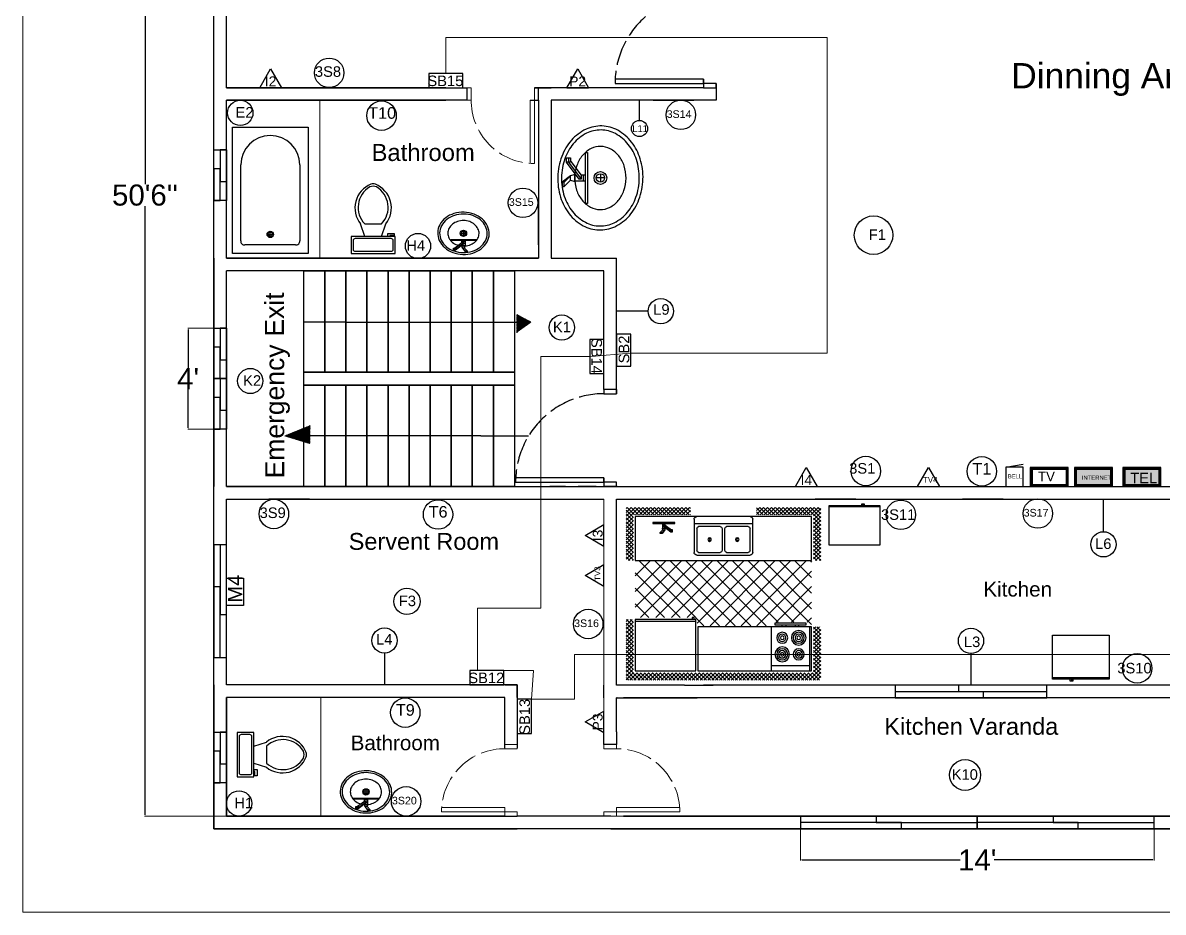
# Model space of a CAD drawing. Header units: inches. Extents: x 1396 to 31789, y 4626 to 27828.
# Drawn here: x 23878 to 24420, y 26035 to 26458 of the extents above; entities that cross this region are included whole.
import ezdxf
from ezdxf.enums import TextEntityAlignment as Align

# ---------------------------------------------------------------- set-up
doc = ezdxf.new("R2010")
doc.units = ezdxf.units.IN
doc.header["$MEASUREMENT"] = 0
doc.linetypes.add('ACAD_ISO02W100', pattern=[15, 12, -3])
doc.layers.add('bath', color=4, linetype='Continuous')
doc.layers.add('text', color=6, linetype='Continuous', lineweight=9)
doc.styles.add('Arial', font='arial.ttf')
doc.styles.get("Standard").update_dxf_attribs({"font": 'arial.ttf'})
doc.dimstyles.new('civil layout', dxfattribs={"dimtxt": 10, "dimasz": 0.625, "dimexe": 0.18, "dimexo": 0.0625, "dimgap": 0.09, "dimtad": 0, "dimtih": 1, "dimtoh": 1, "dimdec": 1, "dimzin": 0, "dimdsep": 46, "dimlunit": 4, "dimtxsty": 'Standard', "dimcen": 0.09, "dimclrd": 256, "dimclre": 256, "dimclrt": 256, "dimadec": 0, "dimazin": 0, "dimtfac": 1.5, "dimtdec": 1, "dimtofl": 0, "dimtmove": 0, "dimatfit": 0, "dimfxl": 1, "dimtolj": 1, "dimtzin": 0, "dimlwe": -1, "dimarcsym": 0})

# ---------------------------------------------------------------- blocks, each defined once
blk = doc.blocks.new('*D179')
at = {"layer": 'Defpoints', "color": 0, "transparency": 16777216}
for p in [(23974.91, 26681.02), (23936.25, 26081.02), (23974.91, 26081.02)]:
    blk.add_point(p, dxfattribs=at)
at = {"layer": 'text', "transparency": 16777216}
for p, q in [((23974.85, 26681.02), (23936.07, 26681.02)), ((23974.85, 26081.02), (23936.07, 26081.02))]:
    blk.add_line(p, q, dxfattribs=at)
at = {"layer": 'text', "lineweight": -2, "transparency": 16777216}
for p, q in [((23936.25, 26680.39), (23936.25, 26381.02)), ((23936.25, 26081.64), (23936.25, 26370.63))]:
    blk.add_line(p, q, dxfattribs=at)
at = {"layer": 'text', "transparency": 16777216}
for points in [[(23936.15, 26680.39), (23936.36, 26680.39), (23936.25, 26681.02)], [(23936.15, 26081.64), (23936.36, 26081.64), (23936.25, 26081.02)]]:
    blk.add_solid(points, dxfattribs=at)
at = {"layer": 'text', "transparency": 16777216, "insert": (23936.25, 26375.82), "char_height": 10, "attachment_point": 5}
blk.add_mtext("\\A1;50'6''", dxfattribs=at)
blk = doc.blocks.new('Toilet - top')
for p, q in [((9.5, -6), (9.5, -2)), ((-10, -8.5), (-8, -8.5)), ((-10, -9.5), (-10, -8.5)), ((-7, -9.5), (-10, -9.5)), ((-8, -8.5), (-8, -8)), ((-7, -8), (-7, -9.5)), ((-4, -8), (-6, -14)), ((4, -8), (6, -14)), ((4, -14), (-4, -14))]:
    blk.add_line(p, q)
blk.add_lwpolyline([(10.5, -8), (10.5, 0), (-10.5, 0), (-10.5, -8)], close=True)
for points in [[(-9.5, -2), (-9.5, -6)], [(8.5, -1), (-8.5, -1)], [(-8.5, -7), (8.5, -7)]]:
    blk.add_lwpolyline(points)
for centre, radius, start, end in [((-8.62, -1.88), 0.884, 81.8699, 188.1301), ((8.62, -1.88), 0.884, 351.8699, 98.1301), ((-8.62, -6.12), 0.884, 171.8699, 278.1301), ((8.62, -6.12), 0.884, 261.8699, 8.1301), ((3.52, -21.58), 12.17, 141.4691, 247.9714), ((4.2, -21.82), 11.33, 136.3677, 238.9468), ((-3.52, -21.58), 12.17, 292.0284, 38.5307), ((-4.2, -21.82), 11.33, 301.053, 43.6321), ((0, -27.88), 4, 245.7318, 294.2682), ((0, -29), 4, 254.8605, 285.1395)]:
    blk.add_arc(centre, radius, start, end)
blk = doc.blocks.new('Faucet - single handle front')
for p, q in [((-2, 6), (-2, 5.5)), ((-1, 6), (-2, 6)), ((-0.5, 4), (-2, 5.5)), ((-2, 5.5), (-1, 5.5)), ((-1, 5.5), (-1, 6)), ((0.5, 4), (-1, 6)), ((-1, 5.5), (0.5, 4)), ((-0.75, 3), (0.75, 3)), ((-0.75, 0.5), (-0.75, 3)), ((-0.5, 4), (0.5, 4)), ((-0.25, 2), (3.75, 5)), ((3.75, 4.5), (-0.25, 1.5)), ((0.75, 1.5), (4.08742, 4.003)), ((0.75, 3), (0.75, 2.7386)), ((3.75, 4.5), (3.75, 5)), ((3.75, 5), (4.75, 5)), ((3.75, 4), (3.75, 4.5)), ((4.75, 4.5), (3.75, 4.5)), ((4.75, 4), (3.75, 4)), ((4.75, 5), (4.75, 4.5)), ((4.75, 4.5), (4.75, 4)), ((-0.75, 1), (0.75, 1)), ((-0.25, 1.5), (-0.25, 2)), ((0.75, 1.5), (-0.25, 1.5)), ((0.75, 1.5), (0.75, 0.5))]:
    blk.add_line(p, q)
blk.add_lwpolyline([(-6, 0), (-6, 0.5), (6, 0.5), (6, 0)], close=True)
for centre, start, end in [((1.25426, 3.0302), 151.0646, 180.8629), ((-1.25426, 3.0302), 359.1371, 28.93536)]:
    blk.add_arc(centre, 2.00448, start, end)
blk = doc.blocks.new('Kitchen Layout - 7 x 8 ft')
for p, q in [((-5, 81.32), (2.68, 89)), ((-5, 83.44), (0.56, 89)), ((-5, 85.56), (-1.56, 89)), ((-5, 87.68), (-3.68, 89)), ((-1, 84.97), (-5, 88.97)), ((1.09, 85), (-2.91, 89)), ((3.21, 85), (-0.79, 89)), ((0.81, 85), (4.81, 89)), ((5.34, 85), (1.34, 89)), ((2.93, 85), (6.93, 89)), ((7.46, 85), (3.46, 89)), ((5.05, 85), (9.05, 89)), ((9.58, 85), (5.58, 89)), ((7.17, 85), (11.17, 89)), ((11.7, 85), (7.7, 89)), ((9.29, 85), (13.29, 89)), ((13.82, 85), (9.82, 89)), ((11.41, 85), (15.41, 89)), ((15.94, 85), (11.94, 89)), ((13.53, 85), (17.53, 89)), ((18.06, 85), (14.06, 89)), ((15.65, 85), (19.65, 89)), ((20.18, 85), (16.18, 89)), ((17.78, 85), (21.78, 89)), ((22.31, 85), (18.31, 89)), ((19.9, 85), (23.9, 89)), ((24.43, 85), (20.43, 89)), ((22.02, 85), (26.02, 89)), ((26.55, 85), (22.55, 89)), ((24.14, 85), (28.14, 89)), ((28.67, 85), (24.67, 89)), ((26.26, 85), (30.26, 89)), ((30.79, 85), (26.79, 89)), ((28.38, 85), (32.38, 89)), ((32.91, 85), (28.91, 89)), ((30.5, 85), (34.5, 89)), ((35.03, 85), (31.03, 89)), ((32.63, 85), (36.63, 89)), ((37.16, 85), (33.16, 89)), ((34.75, 85), (38.75, 89)), ((39.28, 85), (35.28, 89)), ((36.87, 85), (40.87, 89)), ((41.4, 85), (37.4, 89)), ((38.99, 85), (42.99, 89)), ((43.52, 85), (39.52, 89)), ((41.11, 85), (45.11, 89)), ((45.64, 85), (41.64, 89)), ((43.23, 85), (47.23, 89)), ((47.76, 85), (43.76, 89)), ((45.35, 85), (49.35, 89)), ((49.88, 85), (45.88, 89)), ((47.47, 85), (51.47, 89)), ((52, 85), (48, 89)), ((49.6, 85), (53.6, 89)), ((54.13, 85), (50.13, 89)), ((51.72, 85), (55.72, 89)), ((56.25, 85), (52.25, 89)), ((53.84, 85), (57.84, 89)), ((58.37, 85), (54.37, 89)), ((55.96, 85), (59.96, 89)), ((60.49, 85), (56.49, 89)), ((58.08, 85), (62.08, 89)), ((62.61, 85), (58.61, 89)), ((60.2, 85), (64.2, 89)), ((64.73, 85), (60.73, 89)), ((62.32, 85), (66.32, 89)), ((66.85, 85), (62.85, 89)), ((64.45, 85), (68.45, 89)), ((68.97, 85), (64.97, 89)), ((66.57, 85), (70.57, 89)), ((71.1, 85), (67.1, 89)), ((68.69, 85), (72.69, 89)), ((73.22, 85), (69.22, 89)), ((70.81, 85), (74.81, 89)), ((75.34, 85), (71.34, 89)), ((72.93, 85), (76.93, 89)), ((77.46, 85), (73.46, 89)), ((75.05, 85), (79.05, 89)), ((79.58, 85), (75.58, 89)), ((77.17, 85), (81.17, 89)), ((81.7, 85), (77.7, 89)), ((79.29, 85), (83.29, 89)), ((83.82, 85), (79.82, 89)), ((81.42, 85), (85.42, 89)), ((85.95, 85), (81.95, 89)), ((83.54, 85), (87.54, 89)), ((88.07, 85), (84.07, 89)), ((85.66, 85), (89.66, 89)), ((90.19, 85), (86.19, 89)), ((87.78, 85), (91.78, 89)), ((92.31, 85), (88.31, 89)), ((89.9, 85), (93.9, 89)), ((94.43, 85), (90.43, 89)), ((92.02, 85), (96.02, 89)), ((96.55, 85), (92.55, 89)), ((94.14, 85), (98.14, 89)), ((101, 82.67), (94.67, 89)), ((96.27, 85), (100.27, 89)), ((101, 84.79), (96.79, 89)), ((97, 83.61), (101, 87.61)), ((101, 86.92), (98.92, 89)), ((-1, 82.85), (-5, 86.85)), ((-1, 80.73), (-5, 84.73)), ((-5, 79.19), (-1, 83.19)), ((-1, 78.61), (-5, 82.61)), ((-5, 77.07), (-1, 81.07)), ((34, 84), (96, 84)), ((34, 60), (34, 84)), ((74, 81), (95, 81)), ((96, 84), (96, 60)), ((97, 81.49), (101, 85.49)), ((101, 80.55), (97, 84.55)), ((97, 79.37), (101, 83.37)), ((101, 78.43), (97, 82.43)), ((97, 77.25), (101, 81.25)), ((-1, 76.49), (-5, 80.49)), ((-5, 74.95), (-1, 78.95)), ((-1, 74.36), (-5, 78.36)), ((-5, 72.83), (-1, 76.83)), ((-1, 72.24), (-5, 76.24)), ((-5, 70.71), (-1, 74.71)), ((101, 76.31), (97, 80.31)), ((97, 75.13), (101, 79.13)), ((101, 74.19), (97, 78.19)), ((97, 73.01), (101, 77.01)), ((101, 72.07), (97, 76.07)), ((97, 70.89), (101, 74.89)), ((-1, 70.12), (-5, 74.12)), ((-5, 68.59), (-1, 72.59)), ((-1, 68), (-5, 72)), ((-5, 66.47), (-1, 70.47)), ((-1, 65.88), (-5, 69.88)), ((-5, 64.35), (-1, 68.35)), ((101, 69.95), (97, 73.95)), ((97, 68.76), (101, 72.76)), ((101, 67.82), (97, 71.82)), ((97, 66.64), (101, 70.64)), ((101, 65.7), (97, 69.7)), ((97, 64.52), (101, 68.52)), ((-1, 63.76), (-5, 67.76)), ((-5, 62.22), (-1, 66.22)), ((-1, 61.64), (-5, 65.64)), ((-5, 60.1), (-1, 64.1)), ((-1, 59.52), (-5, 63.52)), ((101, 63.58), (97, 67.58)), ((97, 62.4), (101, 66.4)), ((101, 61.46), (97, 65.46)), ((97, 60.28), (101, 64.28)), ((100.34, 60), (97, 63.34)), ((98.84, 60), (101, 62.16)), ((-5, 57.98), (-1, 61.98)), ((-1, 57.39), (-5, 61.39)), ((-1.73, 56), (-5, 59.27)), ((-3.85, 56), (-5, 57.15)), ((-4.86, 56), (-1, 59.86)), ((-2.74, 56), (-1, 57.74)), ((0, 57), (33, 57)), ((10.4, 24), (45.9, 59.5)), ((18.88, 24), (54.38, 59.5)), ((27.37, 24), (62.87, 59.5)), ((31, 55), (31, 56)), ((32, 56), (32, 55)), ((33.03, 55.11), (37.41, 59.5)), ((67.71, 24), (33.68, 58.04)), ((96, 60), (34, 60)), ((35.85, 24), (71.35, 59.5)), ((76.2, 24), (40.7, 59.5)), ((44.34, 24), (77.84, 57.5)), ((84.68, 24), (49.18, 59.5)), ((52.82, 24), (86.32, 57.5)), ((93.17, 24), (57.67, 59.5)), ((61.31, 24), (96, 58.69)), ((96, 29.65), (66.15, 59.5)), ((96, 38.14), (76.64, 57.5)), ((80, 60), (80, 59)), ((82, 59), (82, 60)), ((96, 46.63), (85.13, 57.5)), ((87, 59), (87, 60)), ((89, 60), (89, 59)), ((96, 55.11), (93.57, 57.54)), ((98.22, 60), (97, 61.22)), ((100.96, 60), (101, 60.04)), ((0, 30.57), (24.43, 55)), ((0, 39.06), (15.94, 55)), ((0, 47.54), (7.46, 55)), ((1.91, 24), (32.91, 55)), ((33.77, 24), (2.77, 55)), ((42.26, 24), (11.26, 55)), ((50.74, 24), (19.74, 55)), ((59.23, 24), (28.23, 55)), ((32, 55), (31, 55)), ((69.79, 24), (96, 50.21)), ((25.29, 24), (0, 49.29)), ((16.8, 24), (0, 40.8)), ((78.28, 24), (96, 41.72)), ((8.32, 24), (0, 32.32)), ((86.76, 24), (96, 33.24)), ((-5, 21.92), (-2.92, 24)), ((-5, 19.8), (-1, 23.8)), ((-1, 19.21), (-5, 23.21)), ((-5, 17.68), (-1, 21.68)), ((-1, 17.09), (-5, 21.09)), ((-5, 15.55), (-1, 19.55)), ((-1, 14.97), (-5, 18.97)), ((-1, 21.33), (-3.67, 24)), ((-1, 23.45), (-1.55, 24)), ((0, 24), (96, 24)), ((0, 0), (0, 24)), ((95.25, 24), (96, 24.75)), ((96, 24), (96, 0)), ((97, 22.1), (98.9, 24)), ((97, 19.97), (101, 23.97)), ((101, 19.03), (97, 23.03)), ((97, 17.85), (101, 21.85)), ((101, 16.91), (97, 20.91)), ((97, 15.73), (101, 19.73)), ((101, 14.79), (97, 18.79)), ((101, 21.16), (98.16, 24)), ((101, 23.28), (100.28, 24)), ((-5, 13.43), (-1, 17.43)), ((-1, 12.85), (-5, 16.85)), ((-5, 11.31), (-1, 15.31)), ((-1, 10.73), (-5, 14.73)), ((-5, 9.19), (-1, 13.19)), ((-1, 8.6), (-5, 12.6)), ((47.25, 6.5), (47.25, 18.5)), ((48.75, 18.5), (48.75, 6.5)), ((97, 13.61), (101, 17.61)), ((101, 12.67), (97, 16.67)), ((97, 11.49), (101, 15.49)), ((101, 10.55), (97, 14.55)), ((97, 9.37), (101, 13.37)), ((101, 8.43), (97, 12.43)), ((-5, 7.07), (-1, 11.07)), ((-1, 6.48), (-5, 10.48)), ((-5, 4.95), (-1, 8.95)), ((-1, 4.36), (-5, 8.36)), ((-5, 2.83), (-1, 6.83)), ((-1, 2.24), (-5, 6.24)), ((97, 7.25), (101, 11.25)), ((101, 6.31), (97, 10.31)), ((97, 5.12), (101, 9.12)), ((101, 4.18), (97, 8.18)), ((97, 3), (101, 7)), ((-5, 0.71), (-1, 4.71)), ((-1, 0.12), (-5, 4.12)), ((-5, -1.42), (-1, 2.58)), ((2, -5), (-5, 2)), ((-5, -3.54), (-1, 0.46)), ((96, 0), (0, 0)), ((64, 4), (32, 4)), ((93.24, -5), (101, 2.76)), ((95.36, -5), (101, 0.64)), ((101, 2.06), (97, 6.06)), ((97, 0.88), (101, 4.88)), ((101, -0.06), (97, 3.94)), ((101, -2.18), (97, 1.82)), ((-0.12, -5), (-5, -0.12)), ((-2.25, -5), (-5, -2.25)), ((-4.37, -5), (-5, -4.37)), ((-4.34, -5), (-0.34, -1)), ((-2.22, -5), (1.78, -1)), ((-0.1, -5), (3.9, -1)), ((4.12, -5), (0.12, -1)), ((2.02, -5), (6.02, -1)), ((6.24, -5), (2.24, -1)), ((4.14, -5), (8.14, -1)), ((8.36, -5), (4.36, -1)), ((6.27, -5), (10.27, -1)), ((10.48, -5), (6.48, -1)), ((8.39, -5), (12.39, -1)), ((12.6, -5), (8.6, -1)), ((10.51, -5), (14.51, -1)), ((14.73, -5), (10.73, -1)), ((12.63, -5), (16.63, -1)), ((16.85, -5), (12.85, -1)), ((14.75, -5), (18.75, -1)), ((18.97, -5), (14.97, -1)), ((16.87, -5), (20.87, -1)), ((21.09, -5), (17.09, -1)), ((18.99, -5), (22.99, -1)), ((23.21, -5), (19.21, -1)), ((21.11, -5), (25.11, -1)), ((25.33, -5), (21.33, -1)), ((23.24, -5), (27.24, -1)), ((27.45, -5), (23.45, -1)), ((25.36, -5), (29.36, -1)), ((29.57, -5), (25.57, -1)), ((27.48, -5), (30, -2.48)), ((30, -3.3), (27.7, -1)), ((29.6, -5), (30, -4.6)), ((30, -1.18), (29.82, -1)), ((66, -2.54), (67.54, -1)), ((66, -4.66), (69.66, -1)), ((69.88, -5), (66, -1.12)), ((67.76, -5), (66, -3.24)), ((67.78, -5), (71.78, -1)), ((72, -5), (68, -1)), ((69.9, -5), (73.9, -1)), ((74.12, -5), (70.12, -1)), ((72.03, -5), (76.03, -1)), ((76.24, -5), (72.24, -1)), ((74.15, -5), (78.15, -1)), ((78.36, -5), (74.36, -1)), ((76.27, -5), (80.27, -1)), ((80.49, -5), (76.49, -1)), ((78.39, -5), (82.39, -1)), ((82.61, -5), (78.61, -1)), ((80.51, -5), (84.51, -1)), ((84.73, -5), (80.73, -1)), ((82.63, -5), (86.63, -1)), ((86.85, -5), (82.85, -1)), ((84.75, -5), (88.75, -1)), ((88.97, -5), (84.97, -1)), ((86.88, -5), (90.88, -1)), ((91.09, -5), (87.09, -1)), ((89, -5), (93, -1)), ((93.21, -5), (89.21, -1)), ((91.12, -5), (95.12, -1)), ((95.34, -5), (91.34, -1)), ((97.46, -5), (93.46, -1)), ((99.58, -5), (95.58, -1)), ((101, -4.3), (97, -0.3)), ((97.48, -5), (101, -1.48)), ((99.6, -5), (101, -3.6))]:
    blk.add_line(p, q)
for points in [[(0, 56), (0, 84), (33, 84), (33, 56)], [(74, 60), (74, 84), (95, 84), (95, 60)], [(76, 58), (76, 59), (93, 59), (93, 58)]]:
    blk.add_lwpolyline(points, close=True)
for points in [[(32, 1.5), (32, 19.5)], [(33.5, 21), (62.5, 21)], [(34.5, 19.5), (46.25, 19.5)], [(49.75, 19.5), (61.5, 19.5)], [(64, 19.5), (64, 1.5)], [(33.5, 6.5), (33.5, 18.5)], [(62.5, 18.5), (62.5, 6.5)], [(62.5, 0), (33.5, 0)], [(46.25, 5.5), (34.5, 5.5)], [(61.5, 5.5), (49.75, 5.5)]]:
    blk.add_lwpolyline(points)
for centre, radius in [((80, 75), 4), ((80, 75), 3), ((80, 75), 2), ((80, 75), 1), ((89, 75), 3), ((89, 75), 2), ((89, 75), 1), ((80, 66), 3), ((89, 66), 4), ((89, 66), 3), ((80, 66), 2), ((80, 66), 1), ((89, 66), 2), ((89, 66), 1), ((40.5, 12.5), 1), ((40.5, 12.5), 0.5), ((55.5, 12.5), 1), ((55.5, 12.5), 0.5)]:
    blk.add_circle(centre, radius)
for centre, radius, start, end in [((33.5, 19.5), 1.5, 90, 180), ((34.5, 18.5), 1, 90, 180), ((46.25, 18.5), 1, 0, 90), ((49.75, 18.5), 1, 90, 180), ((61.5, 18.5), 1, 0, 90), ((62.5, 19.5), 1.5, 0, 90), ((34.5, 6.5), 1, 180, 270), ((46.25, 6.5), 1, 270, 0), ((49.75, 6.5), 1, 180, 270), ((61.5, 6.5), 1, 270, 0), ((33.5, 1.5), 1.5, 180, 270), ((62.5, 1.5), 1.5, 270, 0)]:
    blk.add_arc(centre, radius, start, end)
blk = doc.blocks.new('kitchen')
for name, p in [('Kitchen Layout - 7 x 8 ft', (-101, 3.6)), ('Faucet - single handle front', (-85.44, 6.84))]:
    blk.add_blockref(name, p)
blk = doc.blocks.new('Refrigerator-2 door - 36 in top')
for p, q in [((0, -26.999999), (36, -26.999999)), ((11, -27.999999), (11, -28.999999)), ((12, -26.999999), (12, -28.999999)), ((13, -28.999999), (13, -27.999999)), ((11, -28.999999), (13, -28.999999))]:
    blk.add_line(p, q)
blk.add_lwpolyline([(0, -27.999999), (0, 0), (36, 0), (36, -27.999999)], close=True)
blk = doc.blocks.new('Bath Tub - 26 x 60 in.')
for p, q in [((8, -18), (10, -18)), ((9, -17), (9, -19))]:
    blk.add_line(p, q)
blk.add_lwpolyline([(0, -36), (0, 0), (60, 0), (60, -36)], close=True)
for points in [[(6, -4), (42, -4)], [(4, -30), (4, -6)], [(42, -32), (6, -32)]]:
    blk.add_lwpolyline(points)
for radius in [1.5, 1]:
    blk.add_circle((9, -18), radius)
for centre, radius, start, end in [((5.75, -5.75), 1.77, 81.8699, 188.1301), ((42, -18), 14, 270, 90), ((5.75, -30.25), 1.77, 171.8699, 278.1301)]:
    blk.add_arc(centre, radius, start, end)
blk = doc.blocks.new('Sink - Oval top')
for p, q in [((-1, 0), (1, 0)), ((0, 1), (0, -1))]:
    blk.add_line(p, q)
at = {"linetype": 'Continuous'}
for points in [[(-12.23, 0.39, 0.117634), (-11.46, -3.36, 0.104469), (-8.88, -6.8, 0.090016), (-5.08, -9.07, 0.08192), (-0.32, -10.02, 0.08192), (4.49, -9.38, 0.090016), (8.42, -7.36, 0.104469), (11.22, -4.09, 0.117634), (12.23, -0.39, 0.117634), (11.46, 3.36, 0.104469), (8.88, 6.8, 0.090016), (5.08, 9.07, 0.08192), (0.32, 10.02, 0.08192), (-4.49, 9.38, 0.090016), (-8.42, 7.36, 0.104469), (-11.22, 4.09, 0.117634)], [(-11.29, 0.16, 0.118622), (-10.52, -3.25, 0.104678), (-8.07, -6.36, 0.089562), (-4.54, -8.37, 0.081185), (-0.13, -9.15, 0.081185), (4.3, -8.49, 0.089562), (7.89, -6.58, 0.104678), (10.42, -3.55, 0.118622), (11.29, -0.16, 0.118622), (10.52, 3.25, 0.104678), (8.07, 6.36, 0.089562), (4.54, 8.37, 0.081185), (0.13, 9.15, 0.081185), (-4.3, 8.49, 0.089562), (-7.89, 6.58, 0.104678), (-10.42, 3.55, 0.118622)], [(-7.42, 0.08, 0.118283), (-6.91, -2.17, 0.104607), (-5.29, -4.21, 0.089718), (-2.97, -5.53, 0.081436), (-0.07, -6.04, 0.081436), (2.84, -5.59, 0.089718), (5.2, -4.33, 0.104607), (6.86, -2.32, 0.118283), (7.42, -0.08, 0.118283), (6.91, 2.17, 0.104607), (5.29, 4.21, 0.089718), (2.97, 5.53, 0.081436), (0.07, 6.04, 0.081436), (-2.84, 5.59, 0.089718), (-5.2, 4.33, 0.104607), (-6.86, 2.32, 0.118283)]]:
    blk.add_lwpolyline(points, format="xyb", close=True, dxfattribs=at)
for radius in [1.5, 1]:
    blk.add_circle((0, 0), radius)
blk = doc.blocks.new('*D192')
at = {"layer": 'Defpoints', "color": 0, "transparency": 16777216}
for p in [(24247.47, 26078.02), (24415.47, 26078.02), (24415.47, 26060.19)]:
    blk.add_point(p, dxfattribs=at)
at = {"layer": 'text', "transparency": 16777216}
for p, q in [((24247.47, 26077.96), (24247.47, 26060.01)), ((24415.47, 26077.96), (24415.47, 26060.01))]:
    blk.add_line(p, q, dxfattribs=at)
at = {"layer": 'text', "lineweight": -2, "transparency": 16777216}
for p, q in [((24248.1, 26060.19), (24323.37, 26060.19)), ((24414.85, 26060.19), (24339.58, 26060.19))]:
    blk.add_line(p, q, dxfattribs=at)
at = {"layer": 'text', "transparency": 16777216}
for points in [[(24248.1, 26060.3), (24248.1, 26060.09), (24247.47, 26060.19)], [(24414.85, 26060.3), (24414.85, 26060.09), (24415.47, 26060.19)]]:
    blk.add_solid(points, dxfattribs=at)
at = {"layer": 'text', "transparency": 16777216, "insert": (24331.47, 26060.19), "char_height": 10, "attachment_point": 5}
blk.add_mtext("\\A1;14'", dxfattribs=at)
blk = doc.blocks.new('*D193')
at = {"layer": 'Defpoints', "color": 0, "transparency": 16777216}
for p in [(23968.91, 26312.72), (23956.72, 26264.72), (23968.91, 26264.72)]:
    blk.add_point(p, dxfattribs=at)
at = {"layer": 'text', "transparency": 16777216}
for p, q in [((23968.85, 26312.72), (23956.54, 26312.72)), ((23968.85, 26264.72), (23956.54, 26264.72))]:
    blk.add_line(p, q, dxfattribs=at)
at = {"layer": 'text', "lineweight": -2, "transparency": 16777216}
for p, q in [((23956.72, 26312.09), (23956.72, 26293.81)), ((23956.72, 26265.34), (23956.72, 26283.63))]:
    blk.add_line(p, q, dxfattribs=at)
at = {"layer": 'text', "transparency": 16777216}
for points in [[(23956.61, 26312.09), (23956.82, 26312.09), (23956.72, 26312.72)], [(23956.61, 26265.34), (23956.82, 26265.34), (23956.72, 26264.72)]]:
    blk.add_solid(points, dxfattribs=at)
at = {"layer": 'text', "transparency": 16777216, "insert": (23956.72, 26288.72), "char_height": 10, "attachment_point": 5}
blk.add_mtext("\\A1;4'", dxfattribs=at)

msp = doc.modelspace()

# ---------------------------------------------------------------- hatches: boundary and pattern name
h = msp.add_hatch()
h.set_pattern_fill('ANSI31', color=256, angle=90)
h.set_pattern_definition([(135, (24166.08137, 26060.45888), (-0.08838835, -0.08838835), [])])
h.paths.add_polyline_path([(24112.76, 26319.19), (24112.76, 26315.47), (24119.62, 26315.47)])
h.paths.add_polyline_path([(24112.76, 26315.47), (24112.76, 26310.62), (24119.62, 26315.47)])
h = msp.add_hatch()
h.set_pattern_fill('ANSI31', color=256, angle=270)
h.set_pattern_definition([(315, (23961.26233, 26516.58024), (0.08838835, 0.08838835), [])])
h.paths.add_polyline_path([(24014.58, 26257.85), (24014.58, 26261.57), (24002.62, 26261.57)])
h.paths.add_polyline_path([(24014.58, 26261.57), (24014.58, 26266.42), (24002.62, 26261.57)])
at = {"true_color": 0x2776bb}
h = msp.add_hatch(color=152, dxfattribs=at)
h.dxf.hatch_style = 1
h.paths.add_polyline_path([(24378.53, 26238.52), (24394.85, 26238.52), (24394.85, 26245.63), (24378.53, 26245.63)])
at = {"true_color": 0x727430}
h = msp.add_hatch(color=67, dxfattribs=at)
h.dxf.hatch_style = 1
h.paths.add_polyline_path([(24417.85, 26238.52), (24417.85, 26245.63), (24401.53, 26245.63), (24401.53, 26238.52)])

# ---------------------------------------------------------------- linework, layer by layer
at = {"color": 0}
for p, q in [((23990.72, 26426.87), (23995.9, 26435.85)), ((23995.9, 26435.85), (24001.08, 26426.87)), ((24136.53, 26426.87), (24141.72, 26435.85)), ((24141.72, 26435.85), (24146.9, 26426.87)), ((23990.72, 26426.87), (24001.08, 26426.87)), ((24136.53, 26426.87), (24146.9, 26426.87)), ((24245.12, 26237.57), (24250.31, 26246.55)), ((24250.31, 26246.55), (24255.49, 26237.57)), ((24303.12, 26237.57), (24308.31, 26246.55)), ((24308.31, 26246.55), (24313.49, 26237.57)), ((24245.12, 26237.57), (24255.49, 26237.57)), ((24303.12, 26237.57), (24313.49, 26237.57)), ((24145.24, 26214.27), (24154.22, 26219.46)), ((24154.22, 26209.09), (24154.22, 26219.46)), ((24154.22, 26209.09), (24145.24, 26214.27)), ((24145.24, 26195.27), (24154.22, 26200.46)), ((24154.22, 26190.09), (24154.22, 26200.46)), ((24154.22, 26190.09), (24145.24, 26195.27)), ((24145.24, 26125.73), (24154.22, 26130.91)), ((24154.22, 26120.54), (24154.22, 26130.91)), ((24154.22, 26120.54), (24145.24, 26125.73))]:
    msp.add_line(p, q, dxfattribs=at)
for p, q in [((24171.06, 26411.31), (24171.06, 26420.91)), ((24196.95, 26420.81), (24177.56, 26420.81)), ((24123.14, 26352.27), (24123.14, 26371.66)), ((23974.91, 26345.86), (24123.14, 26345.86)), ((24077.21, 26345.86), (24076.91, 26345.86)), ((24129.14, 26345.86), (24160.22, 26345.86)), ((23968.91, 26339.86), (23968.91, 26337.86)), ((24070.91, 26339.86), (23974.91, 26339.86)), ((24105.67, 26339.86), (23974.91, 26339.86)), ((24076.91, 26339.86), (24077.21, 26339.86)), ((24154.22, 26339.86), (24083.21, 26339.86)), ((24175.21, 26320.72), (24160.22, 26320.72)), ((24031.67, 26315.47), (24011.67, 26315.47)), ((24031.67, 26315.47), (24115.67, 26315.47)), ((24112.76, 26310.62), (24115.67, 26315.47)), ((24014.58, 26266.42), (24011.67, 26261.57)), ((24095.67, 26261.57), (24011.67, 26261.57)), ((24095.67, 26261.57), (24118.44, 26261.57)), ((24110.67, 26237.57), (24119.46, 26237.57)), ((24135.96, 26237.57), (24128.46, 26237.57)), ((24150.46, 26237.57), (24141.96, 26237.57)), ((24276.4, 26237.57), (24295.79, 26237.57)), ((23974.91, 26231.57), (24154.22, 26231.57)), ((24014.41, 26231.57), (23995.02, 26231.57)), ((24273.86, 26231.51), (24254.47, 26231.51)), ((24343.86, 26231.51), (24324.47, 26231.51)), ((24391.42, 26216.04), (24391.42, 26231.03)), ((24049.99, 26158.38), (24049.99, 26143.39)), ((24328.51, 26158.21), (24328.51, 26143.22)), ((24053.24, 26081.02), (24072.62, 26081.02))]:
    msp.add_line(p, q)
at = {"color": 7}
for p, q in [((24160.22, 26283.57), (24160.22, 26345.86)), ((24154.22, 26283.57), (24154.22, 26339.86)), ((24345.05, 26246.63), (24353.26, 26248.13)), ((24163.46, 26237.57), (24455.53, 26237.57)), ((24160.22, 26231.57), (24160.72, 26231.57)), ((24160.22, 26143.22), (24160.22, 26231.57)), ((24160.46, 26231.57), (24163.46, 26231.57)), ((24163.46, 26231.57), (24455.53, 26231.57)), ((24160.41, 26143.22), (24160.22, 26143.22)), ((24195.5, 26143.22), (24206.12, 26143.22)), ((24160.22, 26121.02), (24160.22, 26137.22)), ((24160.41, 26137.22), (24160.22, 26137.22))]:
    msp.add_line(p, q, dxfattribs=at)
at = {"color": 143, "true_color": 0x7aafdf}
for p, q in [((24322.51, 26143.22), (24322.51, 26140.22)), ((24292.51, 26140.22), (24364.51, 26140.22)), ((24334.51, 26137.19), (24334.51, 26140.22))]:
    msp.add_line(p, q, dxfattribs=at)
for points in [[(24820.91, 26075.02), (23968.91, 26075.02), (23968.91, 26687.02), (24820.91, 26687.02), (24820.91, 26355.45)], [(23968.91, 26420.87), (23968.91, 26609.02)], [(23974.91, 26426.87), (23974.91, 26603.02)], [(23974.91, 26426.87), (23974.91, 26603.02)], [(24079.14, 26426.87), (23974.91, 26426.87), (23974.91, 26603.02), (23976.91, 26603.02)], [(24201.47, 26430.87), (24201.47, 26426.87), (24121.14, 26426.87)], [(24207.47, 26428.87), (24207.47, 26420.87), (24129.14, 26420.87)], [(23968.91, 26339.86), (23968.91, 26339.86), (23968.91, 26426.87)], [(23974.91, 26426.87), (24079.14, 26426.87)], [(23974.91, 26426.87), (23980.91, 26426.87)], [(24083.14, 26426.87), (24089.14, 26426.87), (24089.14, 26420.87), (24083.14, 26420.87)], [(24121.14, 26426.87), (24129.14, 26426.87)], [(24123.14, 26420.87), (24123.14, 26426.87), (24129.14, 26426.87)], [(24123.14, 26420.87), (24123.14, 26426.87), (24129.14, 26426.87)], [(23974.91, 26345.86), (23974.91, 26420.87)], [(23974.91, 26381.02), (23974.91, 26420.87)], [(24119.14, 26420.87), (24123.14, 26420.87), (24123.14, 26345.86), (23974.91, 26345.86), (23974.91, 26420.87), (24079.14, 26420.87)], [(24079.14, 26420.87), (23974.91, 26420.87)], [(23980.91, 26420.87), (23974.91, 26420.87)], [(24077.14, 26420.87), (24071.14, 26420.87)], [(24083.14, 26420.87), (24077.14, 26420.87)], [(24129.14, 26420.87), (24129.14, 26345.86)], [(23968.91, 26339.86), (23968.91, 26345.86)], [(23974.91, 26345.86), (24076.91, 26345.86)], [(23974.91, 26237.57), (23974.91, 26339.86)], [(24129.14, 26339.86), (23974.91, 26339.86)], [(23974.91, 26335.86), (23974.91, 26339.86)], [(24076.91, 26339.86), (23974.91, 26339.86)], [(24154.22, 26339.86), (24083.21, 26339.86)], [(24160.22, 26283.57), (24160.22, 26281.57)], [(23968.91, 26231.57), (23968.91, 26237.57)], [(24163.46, 26075.02), (23968.91, 26075.02), (23968.91, 26237.57)], [(24077.21, 26237.57), (23974.91, 26237.57)], [(23974.91, 26237.57), (24077.21, 26237.57)], [(24077.21, 26237.57), (23974.91, 26237.57)], [(23974.91, 26237.57), (24077.21, 26237.57)], [(23974.91, 26237.57), (24163.46, 26237.57)], [(24083.21, 26237.57), (24154.41, 26237.57)], [(24154.22, 26237.57), (24160.22, 26237.57)], [(24154.22, 26237.57), (24160.22, 26237.57)], [(24154.41, 26237.57), (24160.41, 26237.57)], [(24154.41, 26237.57), (24160.41, 26237.57)], [(24154.46, 26237.57), (24154.46, 26237.57), (24160.46, 26237.57)], [(23974.91, 26206.81), (23974.91, 26231.57)], [(23974.91, 26143.39), (23974.91, 26231.57), (24154.22, 26231.57)], [(23968.91, 26143.39), (23968.91, 26075.02), (24113.06, 26075.02)], [(24113.06, 26137.39), (24113.06, 26143.39), (23974.91, 26143.39)], [(24064.86, 26143.39), (23977.06, 26143.39)], [(24107.06, 26143.39), (24103.04, 26143.39)], [(24107.06, 26143.39), (24113.06, 26143.39), (24113.06, 26137.39)], [(24154.22, 26137.22), (24154.22, 26143.22)], [(24192.5, 26143.22), (24160.41, 26143.22)], [(24192.5, 26143.22), (24198.5, 26143.22)], [(24455.53, 26143.22), (24201.5, 26143.22)], [(24107.06, 26081.02), (23974.91, 26081.02), (23974.91, 26137.39)], [(24107.06, 26137.39), (23974.91, 26137.39), (23974.91, 26081.02), (24107.06, 26081.02)], [(24107.06, 26131.39), (24107.06, 26137.39)], [(24107.06, 26125.39), (24107.06, 26137.39)], [(24113.06, 26137.39), (24113.06, 26131.39)], [(24160.41, 26137.22), (24198.5, 26137.22)], [(24499.53, 26137.22), (24499.53, 26081.02), (24163.41, 26081.02)], [(24163.41, 26081.02), (24499.53, 26081.02), (24499.53, 26137.22)], [(24455.53, 26137.22), (24163.41, 26137.22)], [(24198.5, 26137.22), (24198.5, 26137.22), (24192.5, 26137.22)], [(24107.06, 26125.39), (24107.06, 26131.39)], [(24113.06, 26131.39), (24113.06, 26125.39)], [(24107.06, 26119.39), (24107.06, 26125.39)], [(24113.06, 26125.39), (24113.06, 26119.39)], [(24160.22, 26121.02), (24160.22, 26115.02), (24154.22, 26115.02), (24154.22, 26121.02)], [(24107.06, 26113.39), (24107.06, 26119.39)], [(24113.06, 26119.39), (24113.06, 26113.39)], [(23974.91, 26075.02), (23968.91, 26075.02), (23968.91, 26081.02)], [(24107.06, 26081.02), (24113.06, 26081.02)], [(24107.06, 26081.02), (24113.06, 26081.02)], [(24157.46, 26081.02), (24113.06, 26081.02)], [(24263.66, 26081.02), (24269.66, 26081.02)], [(24113.06, 26075.02), (24107.06, 26075.02)], [(24113.06, 26075.02), (24107.06, 26075.02)], [(24157.41, 26075.02), (24505.53, 26075.02)], [(24269.66, 26075.02), (24263.66, 26075.02)]]:
    msp.add_lwpolyline(points)
for points in [[(24071.04, 26426.87), (24087.23, 26426.87), (24087.23, 26433.61), (24071.04, 26433.61)], [(24021.67, 26291.86), (24011.67, 26291.86), (24011.67, 26339.86), (24021.67, 26339.86)], [(24031.67, 26291.86), (24021.67, 26291.86), (24021.67, 26339.86), (24031.67, 26339.86)], [(24041.67, 26291.86), (24031.67, 26291.86), (24031.67, 26339.86), (24041.67, 26339.86)], [(24051.67, 26291.86), (24041.67, 26291.86), (24041.67, 26339.86), (24051.67, 26339.86)], [(24061.67, 26291.86), (24051.67, 26291.86), (24051.67, 26339.86), (24061.67, 26339.86)], [(24071.67, 26291.86), (24061.67, 26291.86), (24061.67, 26339.86), (24071.67, 26339.86)], [(24081.67, 26291.86), (24071.67, 26291.86), (24071.67, 26339.86), (24081.67, 26339.86)], [(24091.67, 26291.86), (24081.67, 26291.86), (24081.67, 26339.86), (24091.67, 26339.86)], [(24101.67, 26291.86), (24091.67, 26291.86), (24091.67, 26339.86), (24101.67, 26339.86)], [(24111.67, 26291.86), (24101.67, 26291.86), (24101.67, 26339.86), (24111.67, 26339.86)], [(24166.95, 26294.72), (24166.95, 26309.78), (24160.22, 26309.78), (24160.22, 26294.72)], [(24147.48, 26307.33), (24147.48, 26291.14), (24154.22, 26291.14), (24154.22, 26307.33)], [(24111.67, 26285.57), (24011.67, 26285.57), (24011.67, 26291.86), (24111.67, 26291.86)], [(24021.67, 26237.57), (24011.67, 26237.57), (24011.67, 26285.57), (24021.67, 26285.57)], [(24031.67, 26237.57), (24021.67, 26237.57), (24021.67, 26285.57), (24031.67, 26285.57)], [(24041.67, 26237.57), (24031.67, 26237.57), (24031.67, 26285.57), (24041.67, 26285.57)], [(24051.67, 26237.57), (24041.67, 26237.57), (24041.67, 26285.57), (24051.67, 26285.57)], [(24061.67, 26237.57), (24051.67, 26237.57), (24051.67, 26285.57), (24061.67, 26285.57)], [(24071.67, 26237.57), (24061.67, 26237.57), (24061.67, 26285.57), (24071.67, 26285.57)], [(24081.67, 26237.57), (24071.67, 26237.57), (24071.67, 26285.57), (24081.67, 26285.57)], [(24091.67, 26237.57), (24081.67, 26237.57), (24081.67, 26285.57), (24091.67, 26285.57)], [(24101.67, 26237.57), (24091.67, 26237.57), (24091.67, 26285.57), (24101.67, 26285.57)], [(24111.67, 26237.57), (24101.67, 26237.57), (24101.67, 26285.57), (24111.67, 26285.57)], [(24356.65, 26237.57), (24374.65, 26237.57), (24374.65, 26246.57), (24356.65, 26246.57)], [(24357.52, 26238.52), (24373.84, 26238.52), (24373.84, 26245.63), (24357.52, 26245.63)], [(24377.65, 26237.57), (24395.65, 26237.57), (24395.65, 26246.57), (24377.65, 26246.57)], [(24378.53, 26238.52), (24394.85, 26238.52), (24394.85, 26245.63), (24378.53, 26245.63)], [(24400.65, 26237.57), (24418.65, 26237.57), (24418.65, 26246.57), (24400.65, 26246.57)], [(24401.53, 26238.52), (24417.85, 26238.52), (24417.85, 26245.63), (24401.53, 26245.63)], [(23974.91, 26181.01), (23974.91, 26193.95), (23983.09, 26193.95), (23983.09, 26181.01)], [(24090.46, 26143.39), (24106.66, 26143.39), (24106.66, 26150.12), (24090.46, 26150.12)], [(24119.8, 26120.29), (24119.8, 26136.49), (24113.06, 26136.49), (24113.06, 26120.29)]]:
    msp.add_lwpolyline(points, close=True)
at = {"color": 1}
for points in [[(24159.47, 26430.87), (24159.47, 26428.87), (24201.47, 26428.87), (24201.47, 26430.87)], [(24201.47, 26428.87), (24201.47, 26426.87), (24207.47, 26426.87), (24207.47, 26428.87)], [(24154.22, 26283.57), (24154.22, 26281.57), (24160.22, 26281.57), (24160.22, 26283.57)], [(24112.22, 26241.57), (24112.22, 26239.57), (24154.22, 26239.57), (24154.22, 26241.57)], [(24154.22, 26239.57), (24154.22, 26237.57), (24160.22, 26237.57), (24160.22, 26239.57)]]:
    msp.add_lwpolyline(points, close=True, dxfattribs=at)
for points in [[(24201.47, 26430.87), (24201.47, 26426.87), (24207.47, 26426.87), (24207.47, 26428.87)], [(24160.22, 26281.57), (24160.22, 26283.57), (24154.22, 26283.57), (24154.22, 26281.57)], [(24154.22, 26241.57), (24154.22, 26237.57), (24160.22, 26237.57), (24160.22, 26239.57)]]:
    msp.add_lwpolyline(points, dxfattribs=at)
at = {"color": 146, "true_color": 0x105689}
for points in [[(23968.91, 26397.31), (23974.91, 26397.31), (23974.91, 26373.31), (23968.91, 26373.31)], [(23974.91, 26288.72), (23968.91, 26288.72), (23968.91, 26312.72), (23974.91, 26312.72)], [(23974.91, 26264.72), (23968.91, 26264.72), (23968.91, 26288.72), (23974.91, 26288.72)], [(23968.91, 26120.81), (23974.91, 26120.81), (23974.91, 26096.81), (23968.91, 26096.81)]]:
    msp.add_lwpolyline(points, close=True, dxfattribs=at)
at = {"color": 165, "true_color": 0x5e67af}
for points in [[(23974.91, 26397.31), (23971.91, 26397.31), (23971.91, 26382.31), (23974.91, 26382.31)], [(23971.91, 26388.31), (23968.91, 26388.31), (23968.91, 26373.31), (23971.91, 26373.31)], [(23971.91, 26297.72), (23974.91, 26297.72), (23974.91, 26312.72), (23971.91, 26312.72)], [(23968.91, 26288.72), (23971.91, 26288.72), (23971.91, 26303.72), (23968.91, 26303.72)], [(23971.91, 26273.72), (23974.91, 26273.72), (23974.91, 26288.72), (23971.91, 26288.72)], [(23968.91, 26264.72), (23971.91, 26264.72), (23971.91, 26279.72), (23968.91, 26279.72)], [(23974.91, 26120.81), (23971.91, 26120.81), (23971.91, 26105.81), (23974.91, 26105.81)], [(23971.91, 26111.81), (23968.91, 26111.81), (23968.91, 26096.81), (23971.91, 26096.81)]]:
    msp.add_lwpolyline(points, close=True, dxfattribs=at)
at = {"color": 0}
for points in [[(23968.91, 26345.86), (23968.91, 26339.86)], [(23968.91, 26339.86), (23968.91, 26237.57)], [(23974.91, 26237.57), (23974.91, 26339.86)], [(24160.41, 26237.57), (24154.41, 26237.57)]]:
    msp.add_lwpolyline(points, dxfattribs=at)
at = {"color": 7}
msp.add_lwpolyline([(24345.05, 26237.57), (24353.26, 26237.57), (24353.26, 26246.63), (24345.05, 26246.63)], close=True, dxfattribs=at)
at = {"color": 4}
for points in [[(24357.07, 26238.04), (24374.21, 26238.04), (24374.21, 26246.1), (24357.07, 26246.1)], [(24378.08, 26238.04), (24395.22, 26238.04), (24395.22, 26246.1), (24378.08, 26246.1)], [(24401.08, 26238.04), (24418.22, 26238.04), (24418.22, 26246.1), (24401.08, 26246.1)]]:
    msp.add_lwpolyline(points, close=True, dxfattribs=at)
at = {"color": 0}
msp.add_lwpolyline([(24154.41, 26237.57), (24160.41, 26237.57), (24160.41, 26237.57), (24154.41, 26237.57)], close=True, dxfattribs=at)
at = {"color": 143, "true_color": 0x7aafdf}
for points in [[(23974.91, 26156.3), (23974.91, 26209.8), (23968.91, 26209.8), (23968.91, 26156.3)], [(23974.91, 26176.8), (23974.91, 26209.8), (23971.91, 26209.8), (23971.91, 26176.8)], [(23971.91, 26156.3), (23971.91, 26189.8), (23968.91, 26189.8), (23968.91, 26156.3)], [(24292.51, 26137.22), (24364.51, 26137.22), (24364.51, 26143.22), (24292.51, 26143.22)], [(24247.47, 26075.02), (24331.47, 26075.02), (24331.47, 26081.02), (24247.47, 26081.02)], [(24247.47, 26075.02), (24295.47, 26075.02), (24295.47, 26078.02), (24247.47, 26078.02)], [(24283.47, 26078.02), (24331.47, 26078.02), (24331.47, 26081.02), (24283.47, 26081.02)], [(24331.47, 26075.02), (24415.47, 26075.02), (24415.47, 26081.02), (24331.47, 26081.02)], [(24331.47, 26075.02), (24379.47, 26075.02), (24379.47, 26078.02), (24331.47, 26078.02)], [(24367.47, 26078.02), (24415.47, 26078.02), (24415.47, 26081.02), (24367.47, 26081.02)]]:
    msp.add_lwpolyline(points, close=True, dxfattribs=at)
for centre, radius in [((24023.72, 26433.94), 7), ((23981.5, 26414.9), 6), ((24048.59, 26413.58), 7), ((24190.69, 26413.97), 7), ((24171.06, 26407.47), 3.84), ((24115.74, 26372.21), 7), ((24282.22, 26356.85), 9.14), ((24065.9, 26351.69), 6), ((24181.21, 26320.72), 6), ((24134.22, 26312.97), 6), ((23986.24, 26287.6), 6), ((24278.58, 26244.85), 7), ((24333.65, 26244.72), 7), ((23997.46, 26224.45), 7), ((24075.43, 26224.22), 7), ((24295.18, 26224.08), 7), ((24360.24, 26224.71), 7), ((24391.42, 26210.04), 6), ((24060.66, 26182.95), 6.25), ((24146.74, 26172.21), 7), ((24049.99, 26164.38), 6), ((24328.51, 26164.21), 6), ((24407.42, 26151.18), 7), ((24059.84, 26130.14), 7), ((24325.71, 26100.53), 7.35), ((23980.91, 26087.02), 6), ((24060.24, 26088.02), 7)]:
    msp.add_circle(centre, radius)
at = {"color": 1, "linetype": 'ACAD_ISO02W100'}
for centre in [(24201.47, 26428.87), (24154.22, 26239.57)]:
    msp.add_arc(centre, 42, 90, 180, dxfattribs=at)
at = {"layer": 'text', "color": 1, "linetype": 'Continuous'}
for p, q in [((24079.14, 26433.61), (24079.14, 26450.77)), ((24079.14, 26450.77), (24260.22, 26450.77)), ((24260.22, 26450.77), (24260.22, 26300.77)), ((24147.48, 26299.23), (24124.22, 26299.23)), ((24124.22, 26299.23), (24124.22, 26179.77)), ((24166.95, 26300.77), (24147.48, 26299.23)), ((24260.22, 26300.77), (24166.95, 26300.77)), ((24124.22, 26179.77), (24094.22, 26179.77)), ((24094.22, 26179.77), (24094.22, 26150.12)), ((24140.22, 26136.49), (24140.22, 26157.77)), ((24140.22, 26157.77), (24455.53, 26157.77)), ((24094.22, 26150.12), (24120.72, 26150.12)), ((24120.72, 26150.12), (24119.8, 26136.49)), ((24119.8, 26136.49), (24140.22, 26136.49))]:
    msp.add_line(p, q, dxfattribs=at)
at = {"layer": 'text', "color": 7}
for p, q in [((24019.22, 26345.86), (24019.22, 26420.87)), ((24154.22, 26115.02), (24154.22, 26231.57)), ((24019.72, 26137.39), (24019.72, 26081.02)), ((24160.22, 26081.02), (24163.41, 26081.02))]:
    msp.add_line(p, q, dxfattribs=at)
at = {"layer": 'text', "color": 1}
for p, q in [((24119.14, 26420.87), (24119.14, 26390.87)), ((24121.14, 26420.87), (24121.14, 26390.87)), ((24107.06, 26085.02), (24077.06, 26085.02)), ((24107.06, 26083.02), (24077.06, 26083.02)), ((24160.22, 26085.02), (24190.22, 26085.02)), ((24160.22, 26083.02), (24190.22, 26083.02))]:
    msp.add_line(p, q, dxfattribs=at)
at = {"layer": 'text', "color": 0}
msp.add_lwpolyline([(23878.22, 26819.5), (25004.78, 26819.5), (25004.78, 26035.39), (23878.22, 26035.39)], close=True, dxfattribs=at)
at = {"layer": 'text', "color": 1}
for points in [[(24091.14, 26420.87), (24089.14, 26420.87), (24089.14, 26426.87), (24091.14, 26426.87)], [(24121.14, 26426.87), (24123.14, 26426.87), (24123.14, 26420.87), (24119.14, 26420.87)], [(24107.06, 26113.02), (24107.06, 26115.02), (24113.06, 26115.02), (24113.06, 26113.02)], [(24160.22, 26115.02), (24154.22, 26115.02), (24154.22, 26113.02)], [(24160.22, 26113.02), (24160.22, 26113.02)], [(24113.06, 26083.02), (24113.06, 26081.02), (24107.06, 26081.02), (24107.06, 26085.02)], [(24154.22, 26083.02), (24154.22, 26081.02), (24160.22, 26081.02), (24160.22, 26085.02)]]:
    msp.add_lwpolyline(points, dxfattribs=at)
for points in [[(24089.14, 26420.87), (24089.14, 26426.87), (24091.14, 26426.87), (24091.14, 26420.87)], [(24121.14, 26420.87), (24121.14, 26426.87), (24123.14, 26426.87), (24123.14, 26420.87)], [(24107.06, 26115.02), (24113.06, 26115.02), (24113.06, 26113.02), (24107.06, 26113.02)], [(24160.22, 26115.02), (24154.22, 26115.02), (24154.22, 26113.02), (24160.22, 26113.02)], [(24107.06, 26083.02), (24113.06, 26083.02), (24113.06, 26081.02), (24107.06, 26081.02)], [(24160.22, 26083.02), (24154.22, 26083.02), (24154.22, 26081.02), (24160.22, 26081.02)]]:
    msp.add_lwpolyline(points, close=True, dxfattribs=at)
at = {"layer": 'text', "color": 1, "linetype": 'ACAD_ISO02W100'}
for centre, start, end in [((24121.14, 26420.87), 179.0452, 270), ((24107.06, 26083.02), 89.0452, 180), ((24160.22, 26083.02), 0, 90.9548)]:
    msp.add_arc(centre, 30, start, end, dxfattribs=at)

# ---------------------------------------------------------------- block references
at = {"xscale": -0.8721874657690428, "yscale": 0.8721874657690428, "zscale": 0.8721874657690428, "rotation": 180}
msp.add_blockref('kitchen', (24257.17, 26226.38), dxfattribs=at)
at = {"layer": 'bath'}
for name, p, rotation in [('Bath Tub - 26 x 60 in.', (23977.72, 26348.19), 90), ('Toilet - top', (24044.59, 26348.19), 180), ('Sink - Oval top', (24087.47, 26357.73), 0.0744224036601469), ('Faucet - single handle front', (24087.47, 26354.73), 180.0744224036599), ('Toilet - top', (23979.96, 26110.19), 89.99999999999999), ('Sink - Oval top', (24041.17, 26092.51), 0.0744224036601469), ('Faucet - single handle front', (24041.17, 26089.51), 180.0744224036599)]:
    msp.add_blockref(name, p, dxfattribs=dict(at, rotation=rotation))
for name, p, xscale, yscale, zscale, rotation in [('Sink - Oval top', (24152.51, 26383.99), 2.018908933762275, 2.018908933762275, 2.018908933762275, 270.0744224036602), ('Faucet - single handle front', (24146.45, 26383.98), 2.018908933762275, 2.018908933762275, 2.018908933762275, 90.07442240365992), ('Refrigerator-2 door - 36 in top', (24285.29, 26209.66), 0.6709592494246155, 0.6709592494246155, 0.6709592494246155, 180)]:
    msp.add_blockref(name, p, dxfattribs=dict(at, xscale=xscale, yscale=yscale, zscale=zscale, rotation=rotation))
at = {"layer": 'bath', "xscale": 0.7474421089421337, "yscale": 0.7474421089421337, "zscale": 0.7474421089421337}
msp.add_blockref('Refrigerator-2 door - 36 in top', (24367.26, 26166.95), dxfattribs=at)

# ---------------------------------------------------------------- texts
at = {"color": 0, "style": 'Arial'}
for s, p in [('I2', (23995.9, 26429.87)), ('P2', (24141.72, 26429.87)), ('I4', (24250.31, 26240.57))]:
    msp.add_text(s, height=4.666, dxfattribs=at).set_placement(p, align=Align.MIDDLE_CENTER)
for s, height, p in [('SB15', 5, (24070.35, 26427.62)), ('E2', 5, (23979.24, 26412.64)), ('L11', 3.2, (24167.64, 26405.85)), ('F1', 5, (24279.96, 26354.59)), ('H4', 5, (24060.34, 26349.43)), ('L9', 5, (24177.6, 26319.07)), ('K1', 5, (24129.97, 26310.72)), ('K2', 5, (23982.85, 26285.34)), ('L6', 5, (24387.45, 26207.84)), ('F3', 5, (24056.78, 26180.69)), ('L4', 5, (24045.97, 26162.46)), ('L3', 5, (24325.15, 26161.27)), ('SB12', 5, (24089.77, 26144.14)), ('K10', 5, (24319.35, 26098.27)), ('H1', 5, (23978.65, 26084.76))]:
    msp.add_text(s, height=height).set_placement(p)
for s, height, rotation, p in [('Emergency ', 9, 90.0025, (24002.34, 26241.36)), ('SB14', 5, 270, (24148.23, 26308.02)), ('SB2', 5, 90, (24166.2, 26295.96)), ('SB13', 5, 90, (24119.05, 26119.6))]:
    msp.add_text(s, height=height, rotation=rotation).set_placement(p)
for s, p in [('I3', (24151.22, 26214.27)), ('P3', (24151.22, 26125.73))]:
    msp.add_text(s, height=4.666, rotation=90, dxfattribs=at).set_placement(p, align=Align.MIDDLE_CENTER)
at = {"attachment_point": 6}
for s, insert, char_height, width in [('3S8', (24029.36, 26434.49), 5, 10), ('T10', (24055.48, 26414.82), 5.5, 10), ('3S14', (24195.77, 26414.3), 3.614, 7.2287), ('3S15', (24120.82, 26372.54), 3.614, 7.2287), ('3S1', (24283.08, 26246.09), 5, 10), ('T1', (24338.15, 26245.95), 5.5, 10), ('T6', (24079.93, 26225.46), 5.5, 10), ('3S9', (24003.1, 26225), 5, 10), ('3S11', (24302.08, 26224.13), 5, 10), ('3S17', (24365.32, 26225.04), 3.614, 7.2287), ('3S16', (24151.82, 26172.54), 3.614, 7.2287), ('3S10', (24414.31, 26151.24), 5, 10), ('T9', (24064.34, 26131.38), 5.5, 10), ('3S20', (24065.31, 26088.35), 3.614, 7.2287)]:
    msp.add_mtext(s, dxfattribs=dict(at, insert=insert, char_height=char_height, width=width))
at = {"insert": (24347.63, 26438.56), "char_height": 12, "attachment_point": 1}
msp.add_mtext_dynamic_manual_height_columns('{\\C6;Dinning Area}', width=149.0576, gutter_width=1, heights=[0], dxfattribs=at)
at = {"insert": (23993.22, 26308.69), "char_height": 9, "width": 20.8661, "attachment_point": 1, "rotation": 90}
msp.add_mtext('Exit', dxfattribs=at)
at = {"color": 7, "attachment_point": 1}
for s, width, insert, char_height in [('TV', 14.2018, (24360.33, 26244.52), 4.5), ('BELL', 5, (24346.02, 26243.38), 2), ('INTERNET', 11.1162, (24381.15, 26242.71), 2), ('TEL', 10, (24404.15, 26244.07), 5)]:
    msp.add_mtext_dynamic_manual_height_columns(s, width=width, gutter_width=1, heights=[0], dxfattribs=dict(at, insert=insert, char_height=char_height))
at = {"insert": (23975.59, 26182.37), "char_height": 6.811, "attachment_point": 1, "rotation": 90}
msp.add_mtext_dynamic_manual_height_columns('{\\C1;M4}', width=32.0118, gutter_width=1.36, heights=[0], dxfattribs=at)
at = {"layer": 'bath', "color": 4, "linetype": 'ACAD_ISO02W100', "insert": (24305.72, 26242.06), "char_height": 2.7, "attachment_point": 1}
msp.add_mtext_dynamic_manual_height_columns('{\\C31;\\c6737150;TV4}', width=7.776, gutter_width=0.9, heights=[0], dxfattribs=at)
at = {"layer": 'bath', "color": 4, "linetype": 'ACAD_ISO02W100', "insert": (24149.73, 26192.68), "char_height": 2.7, "attachment_point": 1, "rotation": 90}
msp.add_mtext_dynamic_manual_height_columns('{\\C31;\\c6737150;TV3}', width=7.776, gutter_width=0.9, heights=[0], dxfattribs=at)
at = {"layer": 'text', "attachment_point": 1}
for s, width, gutter_width, heights, insert, char_height in [('Bathroom', 19.3597, 1.16, [0], (24043.84, 26400.15), 8.092), ('Servent Room', 82.5954, 1, [0], (24032.97, 26215.44), 8), ('Kitchen', 32.7734, 1, [0], (24334.39, 26192.25), 7), ('Bathroom', 16.748, 1, [25.62], (24033.91, 26119.28), 7)]:
    msp.add_mtext_dynamic_manual_height_columns(s, width=width, gutter_width=gutter_width, heights=heights, dxfattribs=dict(at, insert=insert, char_height=char_height))
at = {"layer": 'text', "color": 0, "insert": (24287.35, 26127.62), "char_height": 8, "attachment_point": 1}
msp.add_mtext_dynamic_manual_height_columns('{\\C256;Kitchen Varanda}', width=89.002, gutter_width=1, heights=[21.46], dxfattribs=at)

# ---------------------------------------------------------------- dimensions: what is measured, and where the dimension line sits
at = {"layer": 'text', "color": 2, "true_color": 0xf1eb1f}
dim = msp.add_linear_dim(base=(23936.25, 26081.02), p1=(23974.91, 26681.02), p2=(23974.91, 26081.02), angle=90, text="<>6''", dimstyle='civil layout', dxfattribs=at)
dim.commit()
dim.dimension.update_dxf_attribs({"geometry": '*D179', "text_midpoint": (23936.25, 26375.82), "dimtype": 160})
at = {"layer": 'text', "color": 7}
dim = msp.add_aligned_dim(p1=(23968.91, 26312.72), p2=(23968.91, 26264.72), distance=-12.2, dimstyle='civil layout', dxfattribs=at)
dim.commit()
dim.dimension.update_dxf_attribs({"geometry": '*D193', "text_midpoint": (23956.72, 26288.72)})
dim = msp.add_linear_dim(base=(24415.47, 26060.19), p1=(24247.47, 26078.02), p2=(24415.47, 26078.02), dimstyle='civil layout', dxfattribs=at)
dim.commit()
dim.dimension.update_dxf_attribs({"geometry": '*D192', "text_midpoint": (24331.47, 26060.19)})

doc.saveas('drawing.dxf')
